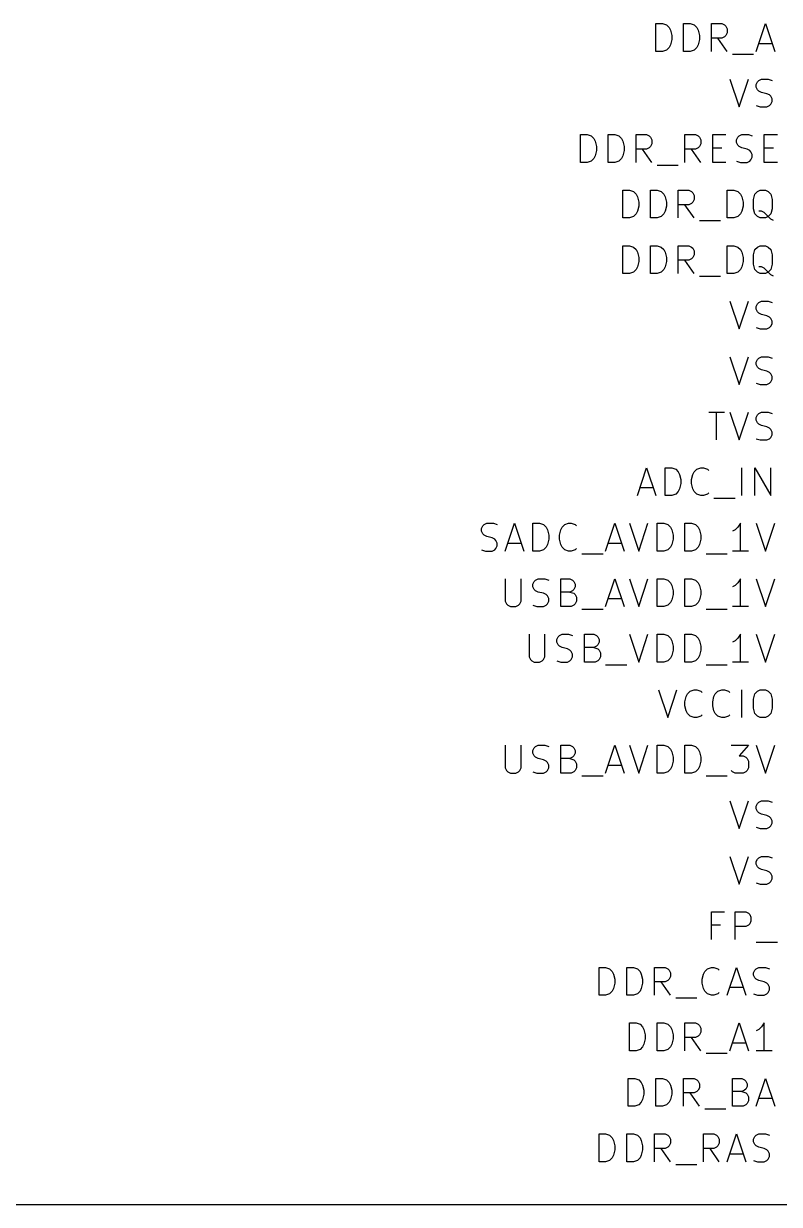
# Model space of a CAD drawing. Header units: millimetres. Extents: x 6 to 290, y -200 to -4.
# Drawn here: x 149.2 to 183.8, y -148.6 to -94.6 of the extents above; entities that cross this region are included whole.
import ezdxf

# ---------------------------------------------------------------- set-up
doc = ezdxf.new("R2010")
doc.units = ezdxf.units.MM
doc.layers.add('GREENSIXTYFIVE', color=129, linetype='CONTINUOUS')
doc.layers.add('RED', color=14, linetype='CONTINUOUS')

msp = doc.modelspace()

# ---------------------------------------------------------------- linework, layer by layer
at = {"layer": 'GREENSIXTYFIVE', "linetype": 'CONTINUOUS'}
for p, q in [((178.1386, -95.8375), (178.1386, -94.5675)), ((178.1386, -94.5675), (178.441, -94.5675)), ((178.441, -94.5675), (178.6224, -94.628)), ((178.6224, -94.628), (178.7434, -94.749)), ((178.7434, -94.749), (178.8039, -94.8699)), ((178.8039, -94.8699), (178.8643, -95.1118)), ((179.4086, -95.8375), (179.4086, -94.5675)), ((179.4086, -94.5675), (179.711, -94.5675)), ((179.711, -94.5675), (179.8924, -94.628)), ((179.8924, -94.628), (180.0134, -94.749)), ((180.0134, -94.749), (180.0739, -94.8699)), ((180.0739, -94.8699), (180.1343, -95.1118)), ((180.6786, -95.8375), (180.6786, -94.5675)), ((180.6786, -94.5675), (181.1624, -94.5675)), ((181.1624, -94.5675), (181.2834, -94.628)), ((181.2834, -94.628), (181.3439, -94.6885)), ((181.3439, -94.6885), (181.4043, -94.8094)), ((181.4043, -94.9909), (181.3439, -95.1118)), ((181.4043, -94.8094), (181.4043, -94.9909)), ((182.7348, -95.8375), (183.1581, -94.5675)), ((183.1581, -94.5675), (183.5815, -95.8375)), ((178.8039, -95.5351), (178.7434, -95.6561)), ((178.8643, -95.2932), (178.8039, -95.5351)), ((178.8643, -95.1118), (178.8643, -95.2932)), ((180.0739, -95.5351), (180.0134, -95.6561)), ((180.1343, -95.2932), (180.0739, -95.5351)), ((180.1343, -95.1118), (180.1343, -95.2932)), ((181.1624, -95.2328), (180.6786, -95.2328)), ((181.4043, -95.8375), (180.981, -95.2328)), ((181.2834, -95.1723), (181.1624, -95.2328)), ((181.3439, -95.1118), (181.2834, -95.1723)), ((182.8558, -95.4747), (183.4605, -95.4747)), ((178.441, -95.8375), (178.1386, -95.8375)), ((178.6224, -95.7771), (178.441, -95.8375)), ((178.7434, -95.6561), (178.6224, -95.7771)), ((179.711, -95.8375), (179.4086, -95.8375)), ((179.8924, -95.7771), (179.711, -95.8375)), ((180.0134, -95.6561), (179.8924, -95.7771)), ((181.6463, -95.9585), (182.6139, -95.9585)), ((181.5253, -97.1075), (181.9486, -98.3775)), ((181.9486, -98.3775), (182.372, -97.1075)), ((182.7349, -97.3494), (182.7953, -97.2285)), ((182.7953, -97.2285), (182.8558, -97.168)), ((182.8558, -97.168), (182.9768, -97.1075)), ((182.9768, -97.1075), (183.2791, -97.1075)), ((183.2791, -97.1075), (183.4606, -97.168)), ((182.7349, -97.4704), (182.7349, -97.3494)), ((182.7953, -97.5913), (182.7349, -97.4704)), ((182.8558, -97.6518), (182.7953, -97.5913)), ((182.9768, -97.7123), (182.8558, -97.6518)), ((183.2187, -97.7728), (182.9768, -97.7123)), ((183.3396, -97.8332), (183.2187, -97.7728)), ((182.7349, -98.3171), (182.9163, -98.3775)), ((183.2187, -98.3775), (183.3396, -98.3171)), ((183.4001, -97.8937), (183.3396, -97.8332)), ((183.3396, -98.3171), (183.4001, -98.2566)), ((183.4606, -98.0147), (183.4001, -97.8937)), ((183.4001, -98.2566), (183.4606, -98.1356)), ((183.4606, -98.1356), (183.4606, -98.0147)), ((182.9163, -98.3775), (183.2187, -98.3775)), ((174.6916, -100.9175), (174.6916, -99.6475)), ((174.6916, -99.6475), (174.994, -99.6475)), ((174.994, -99.6475), (175.1754, -99.708)), ((175.1754, -99.708), (175.2964, -99.829)), ((175.2964, -99.829), (175.3569, -99.9499)), ((175.9616, -100.9175), (175.9616, -99.6475)), ((175.9616, -99.6475), (176.264, -99.6475)), ((176.264, -99.6475), (176.4454, -99.708)), ((176.4454, -99.708), (176.5664, -99.829)), ((176.5664, -99.829), (176.6269, -99.9499)), ((177.2316, -100.9175), (177.2316, -99.6475)), ((177.2316, -99.6475), (177.7154, -99.6475)), ((177.7154, -99.6475), (177.8364, -99.708)), ((177.8364, -99.708), (177.8969, -99.7685)), ((177.8969, -99.7685), (177.9573, -99.8894)), ((177.9573, -99.8894), (177.9573, -100.0709)), ((179.4692, -100.9175), (179.4692, -99.6475)), ((179.4692, -99.6475), (179.953, -99.6475)), ((179.953, -99.6475), (180.074, -99.708)), ((180.074, -99.708), (180.1345, -99.7685)), ((180.1345, -99.7685), (180.1949, -99.8894)), ((180.1949, -99.8894), (180.1949, -100.0709)), ((180.7392, -100.9175), (180.7392, -99.6475)), ((180.7392, -99.6475), (181.344, -99.6475)), ((181.8278, -99.8894), (181.8882, -99.7685)), ((181.8278, -100.0104), (181.8278, -99.8894)), ((181.8882, -99.7685), (181.9487, -99.708)), ((181.9487, -99.708), (182.0697, -99.6475)), ((182.0697, -99.6475), (182.372, -99.6475)), ((182.372, -99.6475), (182.5535, -99.708)), ((183.0977, -100.9175), (183.0977, -99.6475)), ((183.0977, -99.6475), (183.7025, -99.6475)), ((175.3569, -99.9499), (175.4173, -100.1918)), ((175.4173, -100.3732), (175.3569, -100.6151)), ((175.4173, -100.1918), (175.4173, -100.3732)), ((176.6269, -99.9499), (176.6873, -100.1918)), ((176.6873, -100.3732), (176.6269, -100.6151)), ((176.6873, -100.1918), (176.6873, -100.3732)), ((177.7154, -100.3128), (177.2316, -100.3128)), ((177.9573, -100.9175), (177.534, -100.3128)), ((177.8364, -100.2523), (177.7154, -100.3128)), ((177.8969, -100.1918), (177.8364, -100.2523)), ((177.9573, -100.0709), (177.8969, -100.1918)), ((179.953, -100.3128), (179.4692, -100.3128)), ((180.1949, -100.9175), (179.7716, -100.3128)), ((180.074, -100.2523), (179.953, -100.3128)), ((180.1345, -100.1918), (180.074, -100.2523)), ((180.1949, -100.0709), (180.1345, -100.1918)), ((180.7392, -100.2523), (181.1626, -100.2523)), ((181.8882, -100.1313), (181.8278, -100.0104)), ((181.9487, -100.1918), (181.8882, -100.1313)), ((182.0697, -100.2523), (181.9487, -100.1918)), ((182.3116, -100.3128), (182.0697, -100.2523)), ((182.4325, -100.3732), (182.3116, -100.3128)), ((182.493, -100.4337), (182.4325, -100.3732)), ((182.5535, -100.5547), (182.493, -100.4337)), ((183.0977, -100.2523), (183.5211, -100.2523)), ((174.994, -100.9175), (174.6916, -100.9175)), ((175.1754, -100.8571), (174.994, -100.9175)), ((175.2964, -100.7361), (175.1754, -100.8571)), ((175.3569, -100.6151), (175.2964, -100.7361)), ((176.264, -100.9175), (175.9616, -100.9175)), ((176.4454, -100.8571), (176.264, -100.9175)), ((176.5664, -100.7361), (176.4454, -100.8571)), ((176.6269, -100.6151), (176.5664, -100.7361)), ((181.344, -100.9175), (180.7392, -100.9175)), ((181.8278, -100.8571), (182.0092, -100.9175)), ((182.0092, -100.9175), (182.3116, -100.9175)), ((182.3116, -100.9175), (182.4325, -100.8571)), ((182.4325, -100.8571), (182.493, -100.7966)), ((182.493, -100.7966), (182.5535, -100.6756)), ((182.5535, -100.6756), (182.5535, -100.5547)), ((183.7025, -100.9175), (183.0977, -100.9175)), ((178.1993, -101.0385), (179.1669, -101.0385)), ((176.6267, -103.4575), (176.6267, -102.1875)), ((176.6267, -102.1875), (176.9291, -102.1875)), ((176.9291, -102.1875), (177.1105, -102.248)), ((177.1105, -102.248), (177.2315, -102.369)), ((177.2315, -102.369), (177.292, -102.4899)), ((177.292, -102.4899), (177.3524, -102.7318)), ((177.8967, -103.4575), (177.8967, -102.1875)), ((177.8967, -102.1875), (178.1991, -102.1875)), ((178.1991, -102.1875), (178.3805, -102.248)), ((178.3805, -102.248), (178.5015, -102.369)), ((178.5015, -102.369), (178.562, -102.4899)), ((178.562, -102.4899), (178.6224, -102.7318)), ((179.1667, -103.4575), (179.1667, -102.1875)), ((179.1667, -102.1875), (179.6505, -102.1875)), ((179.6505, -102.1875), (179.7715, -102.248)), ((179.7715, -102.248), (179.832, -102.3085)), ((179.832, -102.3085), (179.8924, -102.4294)), ((179.8924, -102.6109), (179.832, -102.7318)), ((179.8924, -102.4294), (179.8924, -102.6109)), ((181.4043, -103.4575), (181.4043, -102.1875)), ((181.4043, -102.1875), (181.7067, -102.1875)), ((181.7067, -102.1875), (181.8881, -102.248)), ((181.8881, -102.248), (182.0091, -102.369)), ((182.0091, -102.369), (182.0696, -102.4899)), ((182.0696, -102.4899), (182.13, -102.7318)), ((182.6139, -102.6109), (182.6743, -102.369)), ((182.6139, -103.0342), (182.6139, -102.6109)), ((182.6743, -102.369), (182.7953, -102.248)), ((182.7953, -102.248), (182.9162, -102.1875)), ((182.9162, -102.1875), (183.1581, -102.1875)), ((183.1581, -102.1875), (183.2791, -102.248)), ((183.2791, -102.248), (183.4, -102.369)), ((183.4, -102.369), (183.4605, -102.6109)), ((183.4605, -102.6109), (183.4605, -103.0342)), ((177.292, -103.1551), (177.2315, -103.2761)), ((177.3524, -102.9132), (177.292, -103.1551)), ((177.3524, -102.7318), (177.3524, -102.9132)), ((178.562, -103.1551), (178.5015, -103.2761)), ((178.6224, -102.9132), (178.562, -103.1551)), ((178.6224, -102.7318), (178.6224, -102.9132)), ((179.6505, -102.8528), (179.1667, -102.8528)), ((179.8924, -103.4575), (179.4691, -102.8528)), ((179.7715, -102.7923), (179.6505, -102.8528)), ((179.832, -102.7318), (179.7715, -102.7923)), ((182.0696, -103.1551), (182.0091, -103.2761)), ((182.13, -102.9132), (182.0696, -103.1551)), ((182.13, -102.7318), (182.13, -102.9132)), ((182.6743, -103.2761), (182.6139, -103.0342)), ((182.9767, -103.1551), (182.8558, -103.1551)), ((183.0977, -103.2156), (182.9767, -103.1551)), ((183.4605, -103.0342), (183.4, -103.2761)), ((176.9291, -103.4575), (176.6267, -103.4575)), ((177.1105, -103.3971), (176.9291, -103.4575)), ((177.2315, -103.2761), (177.1105, -103.3971)), ((178.1991, -103.4575), (177.8967, -103.4575)), ((178.3805, -103.3971), (178.1991, -103.4575)), ((178.5015, -103.2761), (178.3805, -103.3971)), ((180.1344, -103.5785), (181.102, -103.5785)), ((181.7067, -103.4575), (181.4043, -103.4575)), ((181.8881, -103.3971), (181.7067, -103.4575)), ((182.0091, -103.2761), (181.8881, -103.3971)), ((182.7953, -103.3971), (182.6743, -103.2761)), ((182.9162, -103.4575), (182.7953, -103.3971)), ((183.1581, -103.4575), (182.9162, -103.4575)), ((183.2791, -103.3971), (183.0977, -103.2156)), ((183.2791, -103.3971), (183.1581, -103.4575)), ((183.4, -103.2761), (183.2791, -103.3971)), ((183.4, -103.518), (183.2791, -103.3971)), ((183.521, -103.5785), (183.4, -103.518)), ((176.6267, -105.9975), (176.6267, -104.7275)), ((176.6267, -104.7275), (176.9291, -104.7275)), ((176.9291, -104.7275), (177.1105, -104.788)), ((177.1105, -104.788), (177.2315, -104.909)), ((177.8967, -105.9975), (177.8967, -104.7275)), ((177.8967, -104.7275), (178.1991, -104.7275)), ((178.1991, -104.7275), (178.3805, -104.788)), ((178.3805, -104.788), (178.5015, -104.909)), ((179.1667, -105.9975), (179.1667, -104.7275)), ((179.1667, -104.7275), (179.6505, -104.7275)), ((179.6505, -104.7275), (179.7715, -104.788)), ((179.7715, -104.788), (179.832, -104.8485)), ((181.4043, -105.9975), (181.4043, -104.7275)), ((181.4043, -104.7275), (181.7067, -104.7275)), ((181.7067, -104.7275), (181.8881, -104.788)), ((181.8881, -104.788), (182.0091, -104.909)), ((182.6743, -104.909), (182.7953, -104.788)), ((182.7953, -104.788), (182.9162, -104.7275)), ((182.9162, -104.7275), (183.1581, -104.7275)), ((183.1581, -104.7275), (183.2791, -104.788)), ((183.2791, -104.788), (183.4, -104.909)), ((177.2315, -104.909), (177.292, -105.0299)), ((177.292, -105.0299), (177.3524, -105.2718)), ((177.3524, -105.2718), (177.3524, -105.4532)), ((178.5015, -104.909), (178.562, -105.0299)), ((178.562, -105.0299), (178.6224, -105.2718)), ((178.6224, -105.2718), (178.6224, -105.4532)), ((179.7715, -105.3323), (179.6505, -105.3928)), ((179.832, -105.2718), (179.7715, -105.3323)), ((179.832, -104.8485), (179.8924, -104.9694)), ((179.8924, -105.1509), (179.832, -105.2718)), ((179.8924, -104.9694), (179.8924, -105.1509)), ((182.0091, -104.909), (182.0696, -105.0299)), ((182.0696, -105.0299), (182.13, -105.2718)), ((182.13, -105.2718), (182.13, -105.4532)), ((182.6139, -105.1509), (182.6743, -104.909)), ((182.6139, -105.5742), (182.6139, -105.1509)), ((183.4, -104.909), (183.4605, -105.1509)), ((183.4605, -105.1509), (183.4605, -105.5742)), ((177.2315, -105.8161), (177.1105, -105.9371)), ((177.292, -105.6951), (177.2315, -105.8161)), ((177.3524, -105.4532), (177.292, -105.6951)), ((178.5015, -105.8161), (178.3805, -105.9371)), ((178.562, -105.6951), (178.5015, -105.8161)), ((178.6224, -105.4532), (178.562, -105.6951)), ((179.6505, -105.3928), (179.1667, -105.3928)), ((179.8924, -105.9975), (179.4691, -105.3928)), ((182.0091, -105.8161), (181.8881, -105.9371)), ((182.0696, -105.6951), (182.0091, -105.8161)), ((182.13, -105.4532), (182.0696, -105.6951)), ((182.6743, -105.8161), (182.6139, -105.5742)), ((182.7953, -105.9371), (182.6743, -105.8161)), ((182.9767, -105.6951), (182.8558, -105.6951)), ((183.0977, -105.7556), (182.9767, -105.6951)), ((183.2791, -105.9371), (183.0977, -105.7556)), ((183.4, -105.8161), (183.2791, -105.9371)), ((183.4605, -105.5742), (183.4, -105.8161)), ((176.9291, -105.9975), (176.6267, -105.9975)), ((177.1105, -105.9371), (176.9291, -105.9975)), ((178.1991, -105.9975), (177.8967, -105.9975)), ((178.3805, -105.9371), (178.1991, -105.9975)), ((180.1344, -106.1185), (181.102, -106.1185)), ((181.7067, -105.9975), (181.4043, -105.9975)), ((181.8881, -105.9371), (181.7067, -105.9975)), ((182.9162, -105.9975), (182.7953, -105.9371)), ((183.1581, -105.9975), (182.9162, -105.9975)), ((183.2791, -105.9371), (183.1581, -105.9975)), ((183.4, -106.058), (183.2791, -105.9371)), ((183.521, -106.1185), (183.4, -106.058)), ((181.5253, -107.2675), (181.9486, -108.5375)), ((181.9486, -108.5375), (182.372, -107.2675)), ((182.7349, -107.5094), (182.7953, -107.3885)), ((182.7953, -107.3885), (182.8558, -107.328)), ((182.8558, -107.328), (182.9768, -107.2675)), ((182.9768, -107.2675), (183.2791, -107.2675)), ((183.2791, -107.2675), (183.4606, -107.328)), ((182.7349, -107.6304), (182.7349, -107.5094)), ((182.7953, -107.7513), (182.7349, -107.6304)), ((182.8558, -107.8118), (182.7953, -107.7513)), ((182.9768, -107.8723), (182.8558, -107.8118)), ((183.2187, -107.9328), (182.9768, -107.8723)), ((183.3396, -107.9932), (183.2187, -107.9328)), ((183.4001, -108.0537), (183.3396, -107.9932)), ((182.7349, -108.4771), (182.9163, -108.5375)), ((182.9163, -108.5375), (183.2187, -108.5375)), ((183.2187, -108.5375), (183.3396, -108.4771)), ((183.3396, -108.4771), (183.4001, -108.4166)), ((183.4606, -108.1747), (183.4001, -108.0537)), ((183.4001, -108.4166), (183.4606, -108.2956)), ((183.4606, -108.2956), (183.4606, -108.1747)), ((181.5253, -109.8075), (181.9486, -111.0775)), ((181.9486, -111.0775), (182.372, -109.8075)), ((182.7349, -110.0494), (182.7953, -109.9285)), ((182.7349, -110.1704), (182.7349, -110.0494)), ((182.7953, -110.2913), (182.7349, -110.1704)), ((182.7953, -109.9285), (182.8558, -109.868)), ((182.8558, -109.868), (182.9768, -109.8075)), ((182.9768, -109.8075), (183.2791, -109.8075)), ((183.2791, -109.8075), (183.4606, -109.868)), ((182.8558, -110.3518), (182.7953, -110.2913)), ((182.9768, -110.4123), (182.8558, -110.3518)), ((183.2187, -110.4728), (182.9768, -110.4123)), ((183.3396, -110.5332), (183.2187, -110.4728)), ((183.4001, -110.5937), (183.3396, -110.5332)), ((183.4606, -110.7147), (183.4001, -110.5937)), ((183.4606, -110.8356), (183.4606, -110.7147)), ((182.7349, -111.0171), (182.9163, -111.0775)), ((182.9163, -111.0775), (183.2187, -111.0775)), ((183.2187, -111.0775), (183.3396, -111.0171)), ((183.3396, -111.0171), (183.4001, -110.9566)), ((183.4001, -110.9566), (183.4606, -110.8356)), ((180.5577, -112.3475), (181.2834, -112.3475)), ((180.9206, -113.6175), (180.9206, -112.3475)), ((181.5253, -112.3475), (181.9486, -113.6175)), ((181.9486, -113.6175), (182.372, -112.3475)), ((182.8558, -112.408), (182.9768, -112.3475)), ((182.9768, -112.3475), (183.2791, -112.3475)), ((183.2791, -112.3475), (183.4606, -112.408)), ((182.7349, -112.5894), (182.7953, -112.4685)), ((182.7349, -112.7104), (182.7349, -112.5894)), ((182.7953, -112.8313), (182.7349, -112.7104)), ((182.7953, -112.4685), (182.8558, -112.408)), ((182.8558, -112.8918), (182.7953, -112.8313)), ((182.9768, -112.9523), (182.8558, -112.8918)), ((183.2187, -113.0128), (182.9768, -112.9523)), ((183.3396, -113.0732), (183.2187, -113.0128)), ((183.4001, -113.1337), (183.3396, -113.0732)), ((183.4606, -113.2547), (183.4001, -113.1337)), ((183.4001, -113.4966), (183.4606, -113.3756)), ((183.4606, -113.3756), (183.4606, -113.2547)), ((182.7349, -113.5571), (182.9163, -113.6175)), ((182.9163, -113.6175), (183.2187, -113.6175)), ((183.2187, -113.6175), (183.3396, -113.5571)), ((183.3396, -113.5571), (183.4001, -113.4966)), ((177.2919, -116.1575), (177.7152, -114.8875)), ((177.7152, -114.8875), (178.1386, -116.1575)), ((178.5619, -116.1575), (178.5619, -114.8875)), ((178.5619, -114.8875), (178.8643, -114.8875)), ((178.8643, -114.8875), (179.0457, -114.948)), ((179.0457, -114.948), (179.1667, -115.069)), ((179.8924, -115.069), (180.0134, -114.948)), ((180.0134, -114.948), (180.1948, -114.8875)), ((180.1948, -114.8875), (180.3157, -114.8875)), ((180.3157, -114.8875), (180.4972, -114.948)), ((180.4972, -114.948), (180.5576, -115.0085)), ((182.0695, -116.1575), (182.0695, -114.8875)), ((182.6743, -116.1575), (182.6743, -114.8875)), ((182.6743, -114.8875), (183.4, -116.1575)), ((183.4, -116.1575), (183.4, -114.8875)), ((179.1667, -115.069), (179.2272, -115.1899)), ((179.2272, -115.1899), (179.2876, -115.4318)), ((179.2876, -115.4318), (179.2876, -115.6132)), ((179.7715, -115.4318), (179.8319, -115.1899)), ((179.7715, -115.6132), (179.7715, -115.4318)), ((179.8319, -115.1899), (179.8924, -115.069)), ((177.4129, -115.7947), (178.0176, -115.7947)), ((179.0457, -116.0971), (178.8643, -116.1575)), ((179.1667, -115.9761), (179.0457, -116.0971)), ((179.2272, -115.8551), (179.1667, -115.9761)), ((179.2876, -115.6132), (179.2272, -115.8551)), ((179.8319, -115.8551), (179.7715, -115.6132)), ((179.8924, -115.9761), (179.8319, -115.8551)), ((180.0134, -116.0971), (179.8924, -115.9761)), ((180.1948, -116.1575), (180.0134, -116.0971)), ((180.4972, -116.0971), (180.3157, -116.1575)), ((180.5576, -116.0366), (180.4972, -116.0971)), ((178.8643, -116.1575), (178.5619, -116.1575)), ((180.3157, -116.1575), (180.1948, -116.1575)), ((180.7996, -116.2785), (181.7672, -116.2785)), ((170.1558, -117.6694), (170.2162, -117.5485)), ((170.1558, -117.7904), (170.1558, -117.6694)), ((170.2162, -117.5485), (170.2767, -117.488)), ((170.2767, -117.488), (170.3977, -117.4275)), ((170.3977, -117.4275), (170.7, -117.4275)), ((170.7, -117.4275), (170.8815, -117.488)), ((171.2443, -118.6975), (171.6676, -117.4275)), ((171.6676, -117.4275), (172.091, -118.6975)), ((172.5143, -118.6975), (172.5143, -117.4275)), ((172.5143, -117.4275), (172.8167, -117.4275)), ((172.8167, -117.4275), (172.9981, -117.488)), ((172.9981, -117.488), (173.1191, -117.609)), ((173.1191, -117.609), (173.1796, -117.7299)), ((173.1796, -117.7299), (173.24, -117.9718)), ((173.7239, -117.9718), (173.7843, -117.7299)), ((173.7843, -117.7299), (173.8448, -117.609)), ((173.8448, -117.609), (173.9658, -117.488)), ((173.9658, -117.488), (174.1472, -117.4275)), ((174.1472, -117.4275), (174.2681, -117.4275)), ((174.2681, -117.4275), (174.4496, -117.488)), ((174.4496, -117.488), (174.51, -117.5485)), ((175.8405, -118.6975), (176.2638, -117.4275)), ((176.2638, -117.4275), (176.6872, -118.6975)), ((176.9291, -117.4275), (177.3524, -118.6975)), ((177.3524, -118.6975), (177.7758, -117.4275)), ((178.1991, -118.6975), (178.1991, -117.4275)), ((178.1991, -117.4275), (178.5015, -117.4275)), ((178.5015, -117.4275), (178.6829, -117.488)), ((178.6829, -117.488), (178.8039, -117.609)), ((178.8039, -117.609), (178.8644, -117.7299)), ((178.8644, -117.7299), (178.9248, -117.9718)), ((179.4691, -118.6975), (179.4691, -117.4275)), ((179.4691, -117.4275), (179.7715, -117.4275)), ((179.7715, -117.4275), (179.9529, -117.488)), ((179.9529, -117.488), (180.0739, -117.609)), ((180.0739, -117.609), (180.1344, -117.7299)), ((180.1344, -117.7299), (180.1948, -117.9718)), ((181.7672, -117.7299), (181.6463, -117.7904)), ((181.8882, -117.609), (181.7672, -117.7299)), ((182.0091, -117.4275), (181.8882, -117.609)), ((182.0091, -118.6975), (182.0091, -117.4275)), ((182.7348, -117.4275), (183.1581, -118.6975)), ((183.1581, -118.6975), (183.5815, -117.4275)), ((170.2162, -117.9113), (170.1558, -117.7904)), ((170.2767, -117.9718), (170.2162, -117.9113)), ((170.3977, -118.0323), (170.2767, -117.9718)), ((170.6396, -118.0928), (170.3977, -118.0323)), ((170.7605, -118.1532), (170.6396, -118.0928)), ((170.821, -118.2137), (170.7605, -118.1532)), ((170.8815, -118.3347), (170.821, -118.2137)), ((173.24, -118.1532), (173.1796, -118.3951)), ((173.24, -117.9718), (173.24, -118.1532)), ((173.7239, -118.1532), (173.7239, -117.9718)), ((173.7843, -118.3951), (173.7239, -118.1532)), ((178.9248, -118.1532), (178.8644, -118.3951)), ((178.9248, -117.9718), (178.9248, -118.1532)), ((180.1948, -118.1532), (180.1344, -118.3951)), ((180.1948, -117.9718), (180.1948, -118.1532)), ((170.1558, -118.6371), (170.3372, -118.6975)), ((170.3372, -118.6975), (170.6396, -118.6975)), ((170.6396, -118.6975), (170.7605, -118.6371)), ((170.7605, -118.6371), (170.821, -118.5766)), ((170.821, -118.5766), (170.8815, -118.4556)), ((170.8815, -118.4556), (170.8815, -118.3347)), ((171.3653, -118.3347), (171.97, -118.3347)), ((172.8167, -118.6975), (172.5143, -118.6975)), ((172.9981, -118.6371), (172.8167, -118.6975)), ((173.1191, -118.5161), (172.9981, -118.6371)), ((173.1796, -118.3951), (173.1191, -118.5161)), ((173.8448, -118.5161), (173.7843, -118.3951)), ((173.9658, -118.6371), (173.8448, -118.5161)), ((174.1472, -118.6975), (173.9658, -118.6371)), ((174.2681, -118.6975), (174.1472, -118.6975)), ((174.4496, -118.6371), (174.2681, -118.6975)), ((174.51, -118.5766), (174.4496, -118.6371)), ((174.752, -118.8185), (175.7196, -118.8185)), ((175.9615, -118.3347), (176.5662, -118.3347)), ((178.5015, -118.6975), (178.1991, -118.6975)), ((178.6829, -118.6371), (178.5015, -118.6975)), ((178.8039, -118.5161), (178.6829, -118.6371)), ((178.8644, -118.3951), (178.8039, -118.5161)), ((179.7715, -118.6975), (179.4691, -118.6975)), ((179.9529, -118.6371), (179.7715, -118.6975)), ((180.0739, -118.5161), (179.9529, -118.6371)), ((180.1344, -118.3951), (180.0739, -118.5161)), ((180.4368, -118.8185), (181.4044, -118.8185)), ((182.372, -118.6975), (181.6463, -118.6975)), ((171.2443, -119.9675), (171.2443, -120.9956)), ((171.97, -120.9956), (171.97, -119.9675)), ((172.5144, -120.2094), (172.5748, -120.0885)), ((172.5144, -120.3304), (172.5144, -120.2094)), ((172.5748, -120.4513), (172.5144, -120.3304)), ((172.5748, -120.0885), (172.6353, -120.028)), ((172.6353, -120.5118), (172.5748, -120.4513)), ((172.6353, -120.028), (172.7563, -119.9675)), ((172.7563, -119.9675), (173.0586, -119.9675)), ((173.0586, -119.9675), (173.2401, -120.028)), ((173.7843, -121.2375), (173.7843, -119.9675)), ((173.7843, -119.9675), (174.2077, -119.9675)), ((174.2077, -119.9675), (174.3286, -120.028)), ((174.3286, -120.028), (174.3891, -120.0885)), ((174.3891, -120.4513), (174.3286, -120.5118)), ((174.3891, -120.0885), (174.4496, -120.2094)), ((174.4496, -120.3304), (174.3891, -120.4513)), ((174.4496, -120.2094), (174.4496, -120.3304)), ((175.8405, -121.2375), (176.2638, -119.9675)), ((176.2638, -119.9675), (176.6872, -121.2375)), ((176.9291, -119.9675), (177.3524, -121.2375)), ((177.3524, -121.2375), (177.7758, -119.9675)), ((178.1991, -121.2375), (178.1991, -119.9675)), ((178.1991, -119.9675), (178.5015, -119.9675)), ((178.5015, -119.9675), (178.6829, -120.028)), ((178.6829, -120.028), (178.8039, -120.149)), ((178.8039, -120.149), (178.8644, -120.2699)), ((178.8644, -120.2699), (178.9248, -120.5118)), ((179.4691, -121.2375), (179.4691, -119.9675)), ((179.4691, -119.9675), (179.7715, -119.9675)), ((179.7715, -119.9675), (179.9529, -120.028)), ((179.9529, -120.028), (180.0739, -120.149)), ((180.0739, -120.149), (180.1344, -120.2699)), ((180.1344, -120.2699), (180.1948, -120.5118)), ((181.7672, -120.2699), (181.6463, -120.3304)), ((181.8882, -120.149), (181.7672, -120.2699)), ((182.0091, -119.9675), (181.8882, -120.149)), ((182.0091, -121.2375), (182.0091, -119.9675)), ((182.7348, -119.9675), (183.1581, -121.2375)), ((183.1581, -121.2375), (183.5815, -119.9675)), ((171.2443, -120.9956), (171.3048, -121.1166)), ((171.9096, -121.1166), (171.97, -120.9956)), ((172.7563, -120.5723), (172.6353, -120.5118)), ((172.9982, -120.6328), (172.7563, -120.5723)), ((173.1191, -120.6932), (172.9982, -120.6328)), ((173.1796, -120.7537), (173.1191, -120.6932)), ((173.2401, -120.8747), (173.1796, -120.7537)), ((173.1796, -121.1166), (173.2401, -120.9956)), ((173.2401, -120.9956), (173.2401, -120.8747)), ((174.2077, -120.5723), (173.7843, -120.5723)), ((174.3286, -120.5118), (174.2077, -120.5723)), ((174.2077, -120.5723), (174.3891, -120.6328)), ((174.3891, -120.6328), (174.4496, -120.6932)), ((174.4496, -120.6932), (174.51, -120.8142)), ((174.51, -120.9956), (174.4496, -121.1166)), ((174.51, -120.8142), (174.51, -120.9956)), ((175.9615, -120.8747), (176.5662, -120.8747)), ((178.8644, -120.9351), (178.8039, -121.0561)), ((178.9248, -120.6932), (178.8644, -120.9351)), ((178.9248, -120.5118), (178.9248, -120.6932)), ((180.1344, -120.9351), (180.0739, -121.0561)), ((180.1948, -120.6932), (180.1344, -120.9351)), ((180.1948, -120.5118), (180.1948, -120.6932)), ((171.3048, -121.1166), (171.3653, -121.1771)), ((171.3653, -121.1771), (171.4862, -121.2375)), ((171.4862, -121.2375), (171.7281, -121.2375)), ((171.7281, -121.2375), (171.8491, -121.1771)), ((171.8491, -121.1771), (171.9096, -121.1166)), ((172.5144, -121.1771), (172.6958, -121.2375)), ((172.6958, -121.2375), (172.9982, -121.2375)), ((172.9982, -121.2375), (173.1191, -121.1771)), ((173.1191, -121.1771), (173.1796, -121.1166)), ((174.2681, -121.2375), (173.7843, -121.2375)), ((174.3891, -121.1771), (174.2681, -121.2375)), ((174.4496, -121.1166), (174.3891, -121.1771)), ((174.752, -121.3585), (175.7196, -121.3585)), ((178.5015, -121.2375), (178.1991, -121.2375)), ((178.6829, -121.1771), (178.5015, -121.2375)), ((178.8039, -121.0561), (178.6829, -121.1771)), ((179.7715, -121.2375), (179.4691, -121.2375)), ((179.9529, -121.1771), (179.7715, -121.2375)), ((180.0739, -121.0561), (179.9529, -121.1771)), ((180.4368, -121.3585), (181.4044, -121.3585)), ((182.372, -121.2375), (181.6463, -121.2375)), ((172.3329, -122.5075), (172.3329, -123.5356)), ((173.0586, -123.5356), (173.0586, -122.5075)), ((173.603, -122.7494), (173.6634, -122.6285)), ((173.6634, -122.6285), (173.7239, -122.568)), ((173.7239, -122.568), (173.8449, -122.5075)), ((173.8449, -122.5075), (174.1472, -122.5075)), ((174.1472, -122.5075), (174.3287, -122.568)), ((174.8729, -123.7775), (174.8729, -122.5075)), ((174.8729, -122.5075), (175.2963, -122.5075)), ((175.2963, -122.5075), (175.4172, -122.568)), ((175.4172, -122.568), (175.4777, -122.6285)), ((175.4777, -122.6285), (175.5382, -122.7494)), ((176.9291, -122.5075), (177.3524, -123.7775)), ((177.3524, -123.7775), (177.7758, -122.5075)), ((178.1991, -123.7775), (178.1991, -122.5075)), ((178.1991, -122.5075), (178.5015, -122.5075)), ((178.5015, -122.5075), (178.6829, -122.568)), ((178.6829, -122.568), (178.8039, -122.689)), ((179.4691, -123.7775), (179.4691, -122.5075)), ((179.4691, -122.5075), (179.7715, -122.5075)), ((179.7715, -122.5075), (179.9529, -122.568)), ((179.9529, -122.568), (180.0739, -122.689)), ((182.0091, -122.5075), (181.8882, -122.689)), ((182.0091, -123.7775), (182.0091, -122.5075)), ((182.7348, -122.5075), (183.1581, -123.7775)), ((183.1581, -123.7775), (183.5815, -122.5075)), ((173.603, -122.8704), (173.603, -122.7494)), ((173.6634, -122.9913), (173.603, -122.8704)), ((173.7239, -123.0518), (173.6634, -122.9913)), ((173.8449, -123.1123), (173.7239, -123.0518)), ((174.0868, -123.1728), (173.8449, -123.1123)), ((175.2963, -123.1123), (174.8729, -123.1123)), ((175.4172, -123.0518), (175.2963, -123.1123)), ((175.2963, -123.1123), (175.4777, -123.1728)), ((175.4777, -122.9913), (175.4172, -123.0518)), ((175.5382, -122.8704), (175.4777, -122.9913)), ((175.5382, -122.7494), (175.5382, -122.8704)), ((178.8039, -122.689), (178.8644, -122.8099)), ((178.8644, -122.8099), (178.9248, -123.0518)), ((178.9248, -123.0518), (178.9248, -123.2332)), ((180.0739, -122.689), (180.1344, -122.8099)), ((180.1344, -122.8099), (180.1948, -123.0518)), ((180.1948, -123.0518), (180.1948, -123.2332)), ((181.7672, -122.8099), (181.6463, -122.8704)), ((181.8882, -122.689), (181.7672, -122.8099)), ((172.3329, -123.5356), (172.3934, -123.6566)), ((172.3934, -123.6566), (172.4539, -123.7171)), ((172.9377, -123.7171), (172.9982, -123.6566)), ((172.9982, -123.6566), (173.0586, -123.5356)), ((174.2077, -123.2332), (174.0868, -123.1728)), ((174.2682, -123.2937), (174.2077, -123.2332)), ((174.2077, -123.7171), (174.2682, -123.6566)), ((174.3287, -123.4147), (174.2682, -123.2937)), ((174.2682, -123.6566), (174.3287, -123.5356)), ((174.3287, -123.5356), (174.3287, -123.4147)), ((175.4777, -123.1728), (175.5382, -123.2332)), ((175.5382, -123.6566), (175.4777, -123.7171)), ((175.5382, -123.2332), (175.5986, -123.3542)), ((175.5986, -123.5356), (175.5382, -123.6566)), ((175.5986, -123.3542), (175.5986, -123.5356)), ((178.8039, -123.5961), (178.6829, -123.7171)), ((178.8644, -123.4751), (178.8039, -123.5961)), ((178.9248, -123.2332), (178.8644, -123.4751)), ((180.0739, -123.5961), (179.9529, -123.7171)), ((180.1344, -123.4751), (180.0739, -123.5961)), ((180.1948, -123.2332), (180.1344, -123.4751)), ((172.4539, -123.7171), (172.5748, -123.7775)), ((172.5748, -123.7775), (172.8167, -123.7775)), ((172.8167, -123.7775), (172.9377, -123.7171)), ((173.603, -123.7171), (173.7844, -123.7775)), ((173.7844, -123.7775), (174.0868, -123.7775)), ((174.0868, -123.7775), (174.2077, -123.7171)), ((175.3567, -123.7775), (174.8729, -123.7775)), ((175.4777, -123.7171), (175.3567, -123.7775)), ((175.8406, -123.8985), (176.8082, -123.8985)), ((178.5015, -123.7775), (178.1991, -123.7775)), ((178.6829, -123.7171), (178.5015, -123.7775)), ((179.7715, -123.7775), (179.4691, -123.7775)), ((179.9529, -123.7171), (179.7715, -123.7775)), ((180.4368, -123.8985), (181.4044, -123.8985)), ((182.372, -123.7775), (181.6463, -123.7775)), ((178.2595, -125.0475), (178.6828, -126.3175)), ((178.6828, -126.3175), (179.1062, -125.0475)), ((179.5295, -125.3499), (179.59, -125.229)), ((179.59, -125.229), (179.711, -125.108)), ((179.711, -125.108), (179.8924, -125.0475)), ((179.8924, -125.0475), (180.0133, -125.0475)), ((180.0133, -125.0475), (180.1948, -125.108)), ((180.1948, -125.108), (180.2552, -125.1685)), ((180.7995, -125.3499), (180.86, -125.229)), ((180.86, -125.229), (180.981, -125.108)), ((180.981, -125.108), (181.1624, -125.0475)), ((181.1624, -125.0475), (181.2833, -125.0475)), ((181.2833, -125.0475), (181.4648, -125.108)), ((181.4648, -125.108), (181.5252, -125.1685)), ((182.0695, -126.3175), (182.0695, -125.0475)), ((182.6139, -125.4709), (182.6743, -125.229)), ((182.6743, -125.229), (182.7953, -125.108)), ((182.7953, -125.108), (182.9162, -125.0475)), ((182.9162, -125.0475), (183.1581, -125.0475)), ((183.1581, -125.0475), (183.2791, -125.108)), ((183.2791, -125.108), (183.4, -125.229)), ((183.4, -125.229), (183.4605, -125.4709)), ((179.4691, -125.5918), (179.5295, -125.3499)), ((179.4691, -125.7732), (179.4691, -125.5918)), ((179.5295, -126.0151), (179.4691, -125.7732)), ((180.7391, -125.5918), (180.7995, -125.3499)), ((180.7391, -125.7732), (180.7391, -125.5918)), ((180.7995, -126.0151), (180.7391, -125.7732)), ((182.6139, -125.8942), (182.6139, -125.4709)), ((183.4605, -125.4709), (183.4605, -125.8942)), ((179.59, -126.1361), (179.5295, -126.0151)), ((179.711, -126.2571), (179.59, -126.1361)), ((179.8924, -126.3175), (179.711, -126.2571)), ((180.0133, -126.3175), (179.8924, -126.3175)), ((180.1948, -126.2571), (180.0133, -126.3175)), ((180.2552, -126.1966), (180.1948, -126.2571)), ((180.86, -126.1361), (180.7995, -126.0151)), ((180.981, -126.2571), (180.86, -126.1361)), ((181.1624, -126.3175), (180.981, -126.2571)), ((181.2833, -126.3175), (181.1624, -126.3175)), ((181.4648, -126.2571), (181.2833, -126.3175)), ((181.5252, -126.1966), (181.4648, -126.2571)), ((182.6743, -126.1361), (182.6139, -125.8942)), ((182.7953, -126.2571), (182.6743, -126.1361)), ((182.9162, -126.3175), (182.7953, -126.2571)), ((183.1581, -126.3175), (182.9162, -126.3175)), ((183.2791, -126.2571), (183.1581, -126.3175)), ((183.4, -126.1361), (183.2791, -126.2571)), ((183.4605, -125.8942), (183.4, -126.1361)), ((171.2443, -127.5875), (171.2443, -128.6156)), ((171.97, -128.6156), (171.97, -127.5875)), ((172.5144, -127.8294), (172.5748, -127.7085)), ((172.5144, -127.9504), (172.5144, -127.8294)), ((172.5748, -128.0713), (172.5144, -127.9504)), ((172.5748, -127.7085), (172.6353, -127.648)), ((172.6353, -127.648), (172.7563, -127.5875)), ((172.7563, -127.5875), (173.0586, -127.5875)), ((173.0586, -127.5875), (173.2401, -127.648)), ((173.7843, -128.8575), (173.7843, -127.5875)), ((173.7843, -127.5875), (174.2077, -127.5875)), ((174.2077, -127.5875), (174.3286, -127.648)), ((174.3286, -127.648), (174.3891, -127.7085)), ((174.3891, -127.7085), (174.4496, -127.8294)), ((174.4496, -127.9504), (174.3891, -128.0713)), ((174.4496, -127.8294), (174.4496, -127.9504)), ((175.8405, -128.8575), (176.2638, -127.5875)), ((176.2638, -127.5875), (176.6872, -128.8575)), ((176.9291, -127.5875), (177.3524, -128.8575)), ((177.3524, -128.8575), (177.7758, -127.5875)), ((178.1991, -128.8575), (178.1991, -127.5875)), ((178.1991, -127.5875), (178.5015, -127.5875)), ((178.5015, -127.5875), (178.6829, -127.648)), ((178.6829, -127.648), (178.8039, -127.769)), ((178.8039, -127.769), (178.8644, -127.8899)), ((178.8644, -127.8899), (178.9248, -128.1318)), ((179.4691, -128.8575), (179.4691, -127.5875)), ((179.4691, -127.5875), (179.7715, -127.5875)), ((179.7715, -127.5875), (179.9529, -127.648)), ((179.9529, -127.648), (180.0739, -127.769)), ((180.0739, -127.769), (180.1344, -127.8899)), ((180.1344, -127.8899), (180.1948, -128.1318)), ((181.5858, -127.5875), (182.372, -127.5875)), ((182.372, -127.5875), (181.9486, -128.0713)), ((182.7348, -127.5875), (183.1581, -128.8575)), ((183.1581, -128.8575), (183.5815, -127.5875)), ((172.6353, -128.1318), (172.5748, -128.0713)), ((172.7563, -128.1923), (172.6353, -128.1318)), ((172.9982, -128.2528), (172.7563, -128.1923)), ((173.1191, -128.3132), (172.9982, -128.2528)), ((173.1796, -128.3737), (173.1191, -128.3132)), ((173.2401, -128.4947), (173.1796, -128.3737)), ((173.2401, -128.6156), (173.2401, -128.4947)), ((174.2077, -128.1923), (173.7843, -128.1923)), ((174.3286, -128.1318), (174.2077, -128.1923)), ((174.2077, -128.1923), (174.3891, -128.2528)), ((174.3891, -128.0713), (174.3286, -128.1318)), ((174.3891, -128.2528), (174.4496, -128.3132)), ((174.4496, -128.3132), (174.51, -128.4342)), ((174.51, -128.4342), (174.51, -128.6156)), ((175.9615, -128.4947), (176.5662, -128.4947)), ((178.8644, -128.5551), (178.8039, -128.6761)), ((178.9248, -128.3132), (178.8644, -128.5551)), ((178.9248, -128.1318), (178.9248, -128.3132)), ((180.1344, -128.5551), (180.0739, -128.6761)), ((180.1948, -128.3132), (180.1344, -128.5551)), ((180.1948, -128.1318), (180.1948, -128.3132)), ((181.9486, -128.0713), (182.1301, -128.0713)), ((182.1301, -128.0713), (182.251, -128.1318)), ((182.251, -128.1318), (182.3115, -128.1923)), ((182.3115, -128.1923), (182.372, -128.3132)), ((182.372, -128.3132), (182.372, -128.6156)), ((171.2443, -128.6156), (171.3048, -128.7366)), ((171.3048, -128.7366), (171.3653, -128.7971)), ((171.3653, -128.7971), (171.4862, -128.8575)), ((171.4862, -128.8575), (171.7281, -128.8575)), ((171.7281, -128.8575), (171.8491, -128.7971)), ((171.8491, -128.7971), (171.9096, -128.7366)), ((171.9096, -128.7366), (171.97, -128.6156)), ((172.5144, -128.7971), (172.6958, -128.8575)), ((172.6958, -128.8575), (172.9982, -128.8575)), ((172.9982, -128.8575), (173.1191, -128.7971)), ((173.1191, -128.7971), (173.1796, -128.7366)), ((173.1796, -128.7366), (173.2401, -128.6156)), ((174.2681, -128.8575), (173.7843, -128.8575)), ((174.3891, -128.7971), (174.2681, -128.8575)), ((174.4496, -128.7366), (174.3891, -128.7971)), ((174.51, -128.6156), (174.4496, -128.7366)), ((174.752, -128.9785), (175.7196, -128.9785)), ((178.5015, -128.8575), (178.1991, -128.8575)), ((178.6829, -128.7971), (178.5015, -128.8575)), ((178.8039, -128.6761), (178.6829, -128.7971)), ((179.7715, -128.8575), (179.4691, -128.8575)), ((179.9529, -128.7971), (179.7715, -128.8575)), ((180.0739, -128.6761), (179.9529, -128.7971)), ((180.4368, -128.9785), (181.4044, -128.9785)), ((181.6463, -128.7971), (181.5858, -128.7366)), ((181.7672, -128.8575), (181.6463, -128.7971)), ((182.1301, -128.8575), (181.7672, -128.8575)), ((182.251, -128.7971), (182.1301, -128.8575)), ((182.3115, -128.7366), (182.251, -128.7971)), ((182.372, -128.6156), (182.3115, -128.7366)), ((181.5253, -130.1275), (181.9486, -131.3975)), ((181.9486, -131.3975), (182.372, -130.1275)), ((182.7953, -130.2485), (182.8558, -130.188)), ((182.8558, -130.188), (182.9768, -130.1275)), ((182.9768, -130.1275), (183.2791, -130.1275)), ((183.2791, -130.1275), (183.4606, -130.188)), ((182.7349, -130.3694), (182.7953, -130.2485)), ((182.7349, -130.4904), (182.7349, -130.3694)), ((182.7953, -130.6113), (182.7349, -130.4904)), ((182.8558, -130.6718), (182.7953, -130.6113)), ((182.9768, -130.7323), (182.8558, -130.6718)), ((183.2187, -130.7928), (182.9768, -130.7323)), ((183.3396, -130.8532), (183.2187, -130.7928)), ((183.4001, -130.9137), (183.3396, -130.8532)), ((183.4606, -131.0347), (183.4001, -130.9137)), ((183.4001, -131.2766), (183.4606, -131.1556)), ((183.4606, -131.1556), (183.4606, -131.0347)), ((182.7349, -131.3371), (182.9163, -131.3975)), ((182.9163, -131.3975), (183.2187, -131.3975)), ((183.2187, -131.3975), (183.3396, -131.3371)), ((183.3396, -131.3371), (183.4001, -131.2766)), ((181.5253, -132.6675), (181.9486, -133.9375)), ((181.9486, -133.9375), (182.372, -132.6675)), ((182.7349, -132.9094), (182.7953, -132.7885)), ((182.7953, -132.7885), (182.8558, -132.728)), ((182.8558, -132.728), (182.9768, -132.6675)), ((182.9768, -132.6675), (183.2791, -132.6675)), ((183.2791, -132.6675), (183.4606, -132.728)), ((182.7349, -133.0304), (182.7349, -132.9094)), ((182.7953, -133.1513), (182.7349, -133.0304)), ((182.8558, -133.2118), (182.7953, -133.1513)), ((182.9768, -133.2723), (182.8558, -133.2118)), ((183.2187, -133.3328), (182.9768, -133.2723)), ((183.3396, -133.3932), (183.2187, -133.3328)), ((183.4001, -133.4537), (183.3396, -133.3932)), ((182.7349, -133.8771), (182.9163, -133.9375)), ((182.9163, -133.9375), (183.2187, -133.9375)), ((183.2187, -133.9375), (183.3396, -133.8771)), ((183.3396, -133.8771), (183.4001, -133.8166)), ((183.4606, -133.5747), (183.4001, -133.4537)), ((183.4001, -133.8166), (183.4606, -133.6956)), ((183.4606, -133.6956), (183.4606, -133.5747)), ((180.6786, -136.4775), (180.6786, -135.2075)), ((180.6786, -135.2075), (181.2834, -135.2075)), ((181.7672, -136.4775), (181.7672, -135.2075)), ((181.7672, -135.2075), (182.251, -135.2075)), ((182.251, -135.2075), (182.372, -135.268)), ((182.372, -135.268), (182.4325, -135.3285)), ((182.4325, -135.3285), (182.4929, -135.4494)), ((182.4929, -135.4494), (182.4929, -135.6309)), ((181.102, -135.8123), (180.6786, -135.8123)), ((182.251, -135.8728), (181.7672, -135.8728)), ((182.372, -135.8123), (182.251, -135.8728)), ((182.4325, -135.7518), (182.372, -135.8123)), ((182.4929, -135.6309), (182.4325, -135.7518)), ((182.7349, -136.5985), (183.7025, -136.5985)), ((175.5381, -139.0175), (175.5381, -137.7475)), ((175.5381, -137.7475), (175.8405, -137.7475)), ((175.8405, -137.7475), (176.0219, -137.808)), ((176.8081, -139.0175), (176.8081, -137.7475)), ((176.8081, -137.7475), (177.1105, -137.7475)), ((177.1105, -137.7475), (177.2919, -137.808)), ((178.0781, -139.0175), (178.0781, -137.7475)), ((178.0781, -137.7475), (178.5619, -137.7475)), ((178.5619, -137.7475), (178.6829, -137.808)), ((180.4972, -137.808), (180.6786, -137.7475)), ((180.6786, -137.7475), (180.7995, -137.7475)), ((180.7995, -137.7475), (180.981, -137.808)), ((181.4043, -139.0175), (181.8276, -137.7475)), ((181.8276, -137.7475), (182.251, -139.0175)), ((182.7348, -137.808), (182.8558, -137.7475)), ((182.8558, -137.7475), (183.1581, -137.7475)), ((183.1581, -137.7475), (183.3396, -137.808)), ((176.0219, -137.808), (176.1429, -137.929)), ((176.1429, -137.929), (176.2034, -138.0499)), ((176.2034, -138.0499), (176.2638, -138.2918)), ((176.2638, -138.2918), (176.2638, -138.4732)), ((177.2919, -137.808), (177.4129, -137.929)), ((177.4129, -137.929), (177.4734, -138.0499)), ((177.4734, -138.0499), (177.5338, -138.2918)), ((177.5338, -138.2918), (177.5338, -138.4732)), ((178.6829, -137.808), (178.7434, -137.8685)), ((178.7434, -138.2918), (178.6829, -138.3523)), ((178.7434, -137.8685), (178.8038, -137.9894)), ((178.8038, -138.1709), (178.7434, -138.2918)), ((178.8038, -137.9894), (178.8038, -138.1709)), ((180.2553, -138.2918), (180.3157, -138.0499)), ((180.2553, -138.4732), (180.2553, -138.2918)), ((180.3157, -138.0499), (180.3762, -137.929)), ((180.3762, -137.929), (180.4972, -137.808)), ((180.981, -137.808), (181.0414, -137.8685)), ((182.6139, -137.9894), (182.6743, -137.8685)), ((182.6139, -138.1104), (182.6139, -137.9894)), ((182.6743, -138.2313), (182.6139, -138.1104)), ((182.6743, -137.8685), (182.7348, -137.808)), ((182.7348, -138.2918), (182.6743, -138.2313)), ((182.8558, -138.3523), (182.7348, -138.2918)), ((176.1429, -138.8361), (176.0219, -138.9571)), ((176.2034, -138.7151), (176.1429, -138.8361)), ((176.2638, -138.4732), (176.2034, -138.7151)), ((177.4129, -138.8361), (177.2919, -138.9571)), ((177.4734, -138.7151), (177.4129, -138.8361)), ((177.5338, -138.4732), (177.4734, -138.7151)), ((178.5619, -138.4128), (178.0781, -138.4128)), ((178.8038, -139.0175), (178.3805, -138.4128)), ((178.6829, -138.3523), (178.5619, -138.4128)), ((180.3157, -138.7151), (180.2553, -138.4732)), ((180.3762, -138.8361), (180.3157, -138.7151)), ((180.4972, -138.9571), (180.3762, -138.8361)), ((181.5253, -138.6547), (182.13, -138.6547)), ((183.0977, -138.4128), (182.8558, -138.3523)), ((183.2186, -138.4732), (183.0977, -138.4128)), ((183.2791, -138.5337), (183.2186, -138.4732)), ((183.3396, -138.6547), (183.2791, -138.5337)), ((183.2791, -138.8966), (183.3396, -138.7756)), ((183.3396, -138.7756), (183.3396, -138.6547)), ((175.8405, -139.0175), (175.5381, -139.0175)), ((176.0219, -138.9571), (175.8405, -139.0175)), ((177.1105, -139.0175), (176.8081, -139.0175)), ((177.2919, -138.9571), (177.1105, -139.0175)), ((179.0458, -139.1385), (180.0134, -139.1385)), ((180.6786, -139.0175), (180.4972, -138.9571)), ((180.7995, -139.0175), (180.6786, -139.0175)), ((180.981, -138.9571), (180.7995, -139.0175)), ((181.0414, -138.8966), (180.981, -138.9571)), ((182.6139, -138.9571), (182.7953, -139.0175)), ((182.7953, -139.0175), (183.0977, -139.0175)), ((183.0977, -139.0175), (183.2186, -138.9571)), ((183.2186, -138.9571), (183.2791, -138.8966)), ((176.9291, -141.5575), (176.9291, -140.2875)), ((176.9291, -140.2875), (177.2315, -140.2875)), ((177.2315, -140.2875), (177.4129, -140.348)), ((177.4129, -140.348), (177.5339, -140.469)), ((178.1991, -141.5575), (178.1991, -140.2875)), ((178.1991, -140.2875), (178.5015, -140.2875)), ((178.5015, -140.2875), (178.6829, -140.348)), ((178.6829, -140.348), (178.8039, -140.469)), ((179.4691, -141.5575), (179.4691, -140.2875)), ((179.4691, -140.2875), (179.9529, -140.2875)), ((179.9529, -140.2875), (180.0739, -140.348)), ((180.0739, -140.348), (180.1344, -140.4085)), ((180.1344, -140.4085), (180.1948, -140.5294)), ((181.5253, -141.5575), (181.9486, -140.2875)), ((181.9486, -140.2875), (182.372, -141.5575)), ((183.0977, -140.2875), (182.9768, -140.469)), ((183.0977, -141.5575), (183.0977, -140.2875)), ((177.5339, -140.469), (177.5944, -140.5899)), ((177.5944, -140.5899), (177.6548, -140.8318)), ((177.6548, -140.8318), (177.6548, -141.0132)), ((178.8039, -140.469), (178.8644, -140.5899)), ((178.8644, -140.5899), (178.9248, -140.8318)), ((178.9248, -140.8318), (178.9248, -141.0132)), ((179.9529, -140.9528), (179.4691, -140.9528)), ((180.1948, -141.5575), (179.7715, -140.9528)), ((180.0739, -140.8923), (179.9529, -140.9528)), ((180.1344, -140.8318), (180.0739, -140.8923)), ((180.1948, -140.7109), (180.1344, -140.8318)), ((180.1948, -140.5294), (180.1948, -140.7109)), ((182.8558, -140.5899), (182.7349, -140.6504)), ((182.9768, -140.469), (182.8558, -140.5899)), ((177.4129, -141.4971), (177.2315, -141.5575)), ((177.5339, -141.3761), (177.4129, -141.4971)), ((177.5944, -141.2551), (177.5339, -141.3761)), ((177.6548, -141.0132), (177.5944, -141.2551)), ((178.6829, -141.4971), (178.5015, -141.5575)), ((178.8039, -141.3761), (178.6829, -141.4971)), ((178.8644, -141.2551), (178.8039, -141.3761)), ((178.9248, -141.0132), (178.8644, -141.2551)), ((181.6463, -141.1947), (182.251, -141.1947)), ((177.2315, -141.5575), (176.9291, -141.5575)), ((178.5015, -141.5575), (178.1991, -141.5575)), ((180.4368, -141.6785), (181.4044, -141.6785)), ((183.4606, -141.5575), (182.7349, -141.5575)), ((176.8686, -144.0975), (176.8686, -142.8275)), ((176.8686, -142.8275), (177.171, -142.8275)), ((177.171, -142.8275), (177.3524, -142.888)), ((177.3524, -142.888), (177.4734, -143.009)), ((177.4734, -143.009), (177.5339, -143.1299)), ((177.5339, -143.1299), (177.5943, -143.3718)), ((178.1386, -144.0975), (178.1386, -142.8275)), ((178.1386, -142.8275), (178.441, -142.8275)), ((178.441, -142.8275), (178.6224, -142.888)), ((178.6224, -142.888), (178.7434, -143.009)), ((178.7434, -143.009), (178.8039, -143.1299)), ((178.8039, -143.1299), (178.8643, -143.3718)), ((179.4086, -144.0975), (179.4086, -142.8275)), ((179.4086, -142.8275), (179.8924, -142.8275)), ((179.8924, -142.8275), (180.0134, -142.888)), ((180.0134, -142.888), (180.0739, -142.9485)), ((180.0739, -142.9485), (180.1343, -143.0694)), ((180.1343, -143.0694), (180.1343, -143.2509)), ((181.6462, -144.0975), (181.6462, -142.8275)), ((181.6462, -142.8275), (182.0696, -142.8275)), ((182.0696, -142.8275), (182.1905, -142.888)), ((182.1905, -142.888), (182.251, -142.9485)), ((182.251, -142.9485), (182.3115, -143.0694)), ((182.3115, -143.0694), (182.3115, -143.1904)), ((182.7348, -144.0975), (183.1581, -142.8275)), ((183.1581, -142.8275), (183.5815, -144.0975)), ((177.5943, -143.5532), (177.5339, -143.7951)), ((177.5943, -143.3718), (177.5943, -143.5532)), ((178.8643, -143.5532), (178.8039, -143.7951)), ((178.8643, -143.3718), (178.8643, -143.5532)), ((179.8924, -143.4928), (179.4086, -143.4928)), ((180.1343, -144.0975), (179.711, -143.4928)), ((180.0134, -143.4323), (179.8924, -143.4928)), ((180.0739, -143.3718), (180.0134, -143.4323)), ((180.1343, -143.2509), (180.0739, -143.3718)), ((182.0696, -143.4323), (181.6462, -143.4323)), ((182.1905, -143.3718), (182.0696, -143.4323)), ((182.0696, -143.4323), (182.251, -143.4928)), ((182.251, -143.3113), (182.1905, -143.3718)), ((182.3115, -143.1904), (182.251, -143.3113)), ((182.251, -143.4928), (182.3115, -143.5532)), ((182.3115, -143.5532), (182.3719, -143.6742)), ((182.3719, -143.6742), (182.3719, -143.8556)), ((177.171, -144.0975), (176.8686, -144.0975)), ((177.3524, -144.0371), (177.171, -144.0975)), ((177.4734, -143.9161), (177.3524, -144.0371)), ((177.5339, -143.7951), (177.4734, -143.9161)), ((178.441, -144.0975), (178.1386, -144.0975)), ((178.6224, -144.0371), (178.441, -144.0975)), ((178.7434, -143.9161), (178.6224, -144.0371)), ((178.8039, -143.7951), (178.7434, -143.9161)), ((180.3763, -144.2185), (181.3439, -144.2185)), ((182.13, -144.0975), (181.6462, -144.0975)), ((182.251, -144.0371), (182.13, -144.0975)), ((182.3115, -143.9766), (182.251, -144.0371)), ((182.3719, -143.8556), (182.3115, -143.9766)), ((182.8558, -143.7347), (183.4605, -143.7347)), ((175.5381, -146.6375), (175.5381, -145.3675)), ((175.5381, -145.3675), (175.8405, -145.3675)), ((175.8405, -145.3675), (176.0219, -145.428)), ((176.0219, -145.428), (176.1429, -145.549)), ((176.1429, -145.549), (176.2034, -145.6699)), ((176.2034, -145.6699), (176.2638, -145.9118)), ((176.8081, -146.6375), (176.8081, -145.3675)), ((176.8081, -145.3675), (177.1105, -145.3675)), ((177.1105, -145.3675), (177.2919, -145.428)), ((177.2919, -145.428), (177.4129, -145.549)), ((177.4129, -145.549), (177.4734, -145.6699)), ((177.4734, -145.6699), (177.5338, -145.9118)), ((178.0781, -146.6375), (178.0781, -145.3675)), ((178.0781, -145.3675), (178.5619, -145.3675)), ((178.5619, -145.3675), (178.6829, -145.428)), ((178.6829, -145.428), (178.7434, -145.4885)), ((178.7434, -145.4885), (178.8038, -145.6094)), ((178.8038, -145.7909), (178.7434, -145.9118)), ((178.8038, -145.6094), (178.8038, -145.7909)), ((180.3157, -146.6375), (180.3157, -145.3675)), ((180.3157, -145.3675), (180.7995, -145.3675)), ((180.7995, -145.3675), (180.9205, -145.428)), ((180.9205, -145.428), (180.981, -145.4885)), ((180.981, -145.4885), (181.0414, -145.6094)), ((181.0414, -145.7909), (180.981, -145.9118)), ((181.0414, -145.6094), (181.0414, -145.7909)), ((181.4043, -146.6375), (181.8276, -145.3675)), ((181.8276, -145.3675), (182.251, -146.6375)), ((182.6139, -145.6094), (182.6743, -145.4885)), ((182.6139, -145.7304), (182.6139, -145.6094)), ((182.6743, -145.8513), (182.6139, -145.7304)), ((182.6743, -145.4885), (182.7348, -145.428)), ((182.7348, -145.9118), (182.6743, -145.8513)), ((182.7348, -145.428), (182.8558, -145.3675)), ((182.8558, -145.3675), (183.1581, -145.3675)), ((183.1581, -145.3675), (183.3396, -145.428)), ((176.2034, -146.3351), (176.1429, -146.4561)), ((176.2638, -146.0932), (176.2034, -146.3351)), ((176.2638, -145.9118), (176.2638, -146.0932)), ((177.4734, -146.3351), (177.4129, -146.4561)), ((177.5338, -146.0932), (177.4734, -146.3351)), ((177.5338, -145.9118), (177.5338, -146.0932)), ((178.5619, -146.0328), (178.0781, -146.0328)), ((178.8038, -146.6375), (178.3805, -146.0328)), ((178.6829, -145.9723), (178.5619, -146.0328)), ((178.7434, -145.9118), (178.6829, -145.9723)), ((180.7995, -146.0328), (180.3157, -146.0328)), ((181.0414, -146.6375), (180.6181, -146.0328)), ((180.9205, -145.9723), (180.7995, -146.0328)), ((180.981, -145.9118), (180.9205, -145.9723)), ((181.5253, -146.2747), (182.13, -146.2747)), ((182.8558, -145.9723), (182.7348, -145.9118)), ((183.0977, -146.0328), (182.8558, -145.9723)), ((183.2186, -146.0932), (183.0977, -146.0328)), ((183.2791, -146.1537), (183.2186, -146.0932)), ((183.3396, -146.2747), (183.2791, -146.1537)), ((183.2791, -146.5166), (183.3396, -146.3956)), ((183.3396, -146.3956), (183.3396, -146.2747)), ((175.8405, -146.6375), (175.5381, -146.6375)), ((176.0219, -146.5771), (175.8405, -146.6375)), ((176.1429, -146.4561), (176.0219, -146.5771)), ((177.1105, -146.6375), (176.8081, -146.6375)), ((177.2919, -146.5771), (177.1105, -146.6375)), ((177.4129, -146.4561), (177.2919, -146.5771)), ((179.0458, -146.7585), (180.0134, -146.7585)), ((182.6139, -146.5771), (182.7953, -146.6375)), ((182.7953, -146.6375), (183.0977, -146.6375)), ((183.0977, -146.6375), (183.2186, -146.5771)), ((183.2186, -146.5771), (183.2791, -146.5166))]:
    msp.add_line(p, q, dxfattribs=at)
at = {"layer": 'RED', "linetype": 'CONTINUOUS'}
msp.add_line((109.22, -148.59), (185.42, -148.59), dxfattribs=at)

doc.saveas('drawing.dxf')
